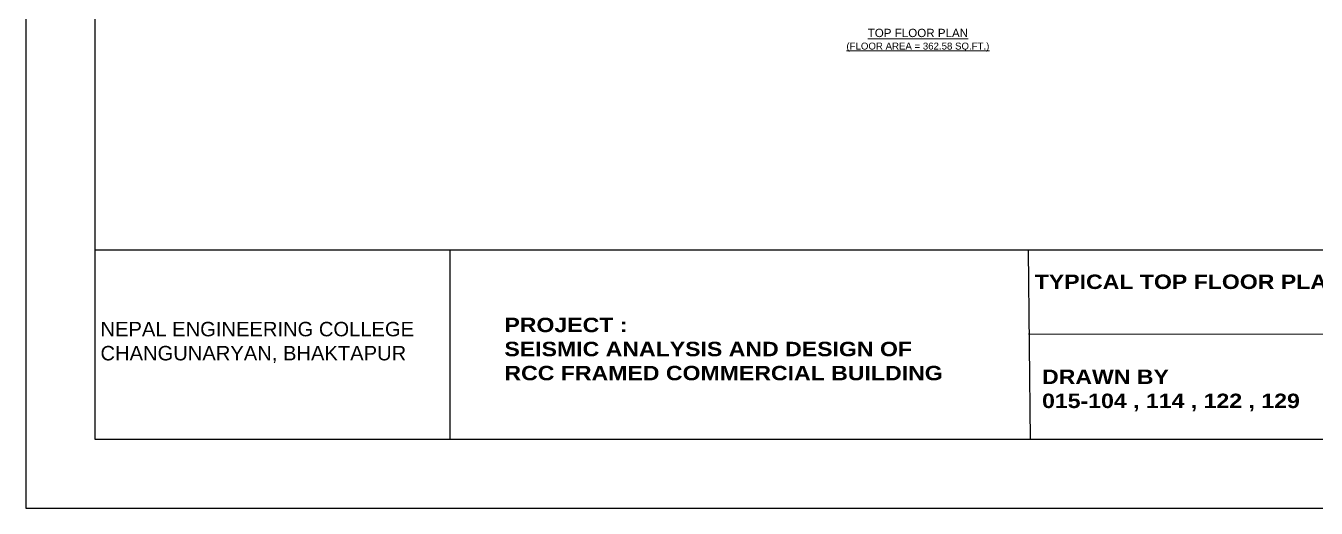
# Model space of a CAD drawing. Header units: inches. Extents: x -301229 to 1083107, y -854236 to 21026.
# Drawn here: x -51055 to 4982, y -637517 to -616582 of the extents above; entities that cross this region are included whole.
import ezdxf

# ---------------------------------------------------------------- set-up
doc = ezdxf.new("R2010")
doc.units = ezdxf.units.IN
doc.header["$MEASUREMENT"] = 0
doc.layers.add('Text', color=2, linetype='Continuous', lineweight=20)
doc.styles.add('7 INCH', font='times.ttf', dxfattribs={"height": 7})

msp = doc.modelspace()

# ---------------------------------------------------------------- linework, layer by layer
for p, q in [((-48055.23, -626297.75), (31120.77, -626297.75)), ((-32629.23, -634516.75), (-32629.23, -626297.75)), ((-7430.26, -634551.25), (-7517.65, -626332.71)), ((-7517.65, -629945.71), (25657.74, -629999.62))]:
    msp.add_line(p, q)
for points in [[(-51055.23, -637516.75), (34120.77, -637516.75), (34120.77, -577284.75), (-51055.23, -577284.75)], [(-48055.23, -634516.75), (31120.77, -634516.75), (31120.77, -580284.75), (-48055.23, -580284.75)]]:
    msp.add_lwpolyline(points, close=True)

# ---------------------------------------------------------------- texts
at = {"char_height": 626.5465, "attachment_point": 1}
for s, width, insert in [('{\\fArial Black|b0|i0|c0|p34; \\P TYPICAL TOP FLOOR PLAN}', 16587.6939, (-7517.65, -626332.71)), ('{\\fArial Black|b0|i0|c0|p34;       \\P       PROJECT : \\P       SEISMIC ANALYSIS AND DESIGN OF\\P       RCC FRAMED COMMERCIAL BUILDING    }', 25198.9764, (-32218.8, -628206.32)), ('\\P\\P\\P{\\fArial|b0|i0|c0|p34; NEPAL ENGINEERING COLLEGE\\P CHANGUNARYAN, BHAKTAPUR}', 15426, (-48055.23, -626297.75)), (' \\P{\\fArial Black|b0|i0|c0|p34; DRAWN BY \\P 015-104 , 114 , 122 , 129}', 16519.3878, (-7201.57, -630457.3))]:
    msp.add_mtext_dynamic_manual_height_columns(s, width=width, gutter_width=3132.73, heights=[0], dxfattribs=dict(at, insert=insert))
at = {"layer": 'Text', "insert": (-12314.97, -616710.84), "char_height": 360, "width": 10748.6448, "attachment_point": 2, "style": '7 INCH'}
msp.add_mtext('{\\fArial|b0|i0|c0|p34;\\LTOP FLOOR PLAN\\P\\H0.8333x;(FLOOR AREA = 362.58 SQ.FT.)}', dxfattribs=at)

doc.saveas('drawing.dxf')
